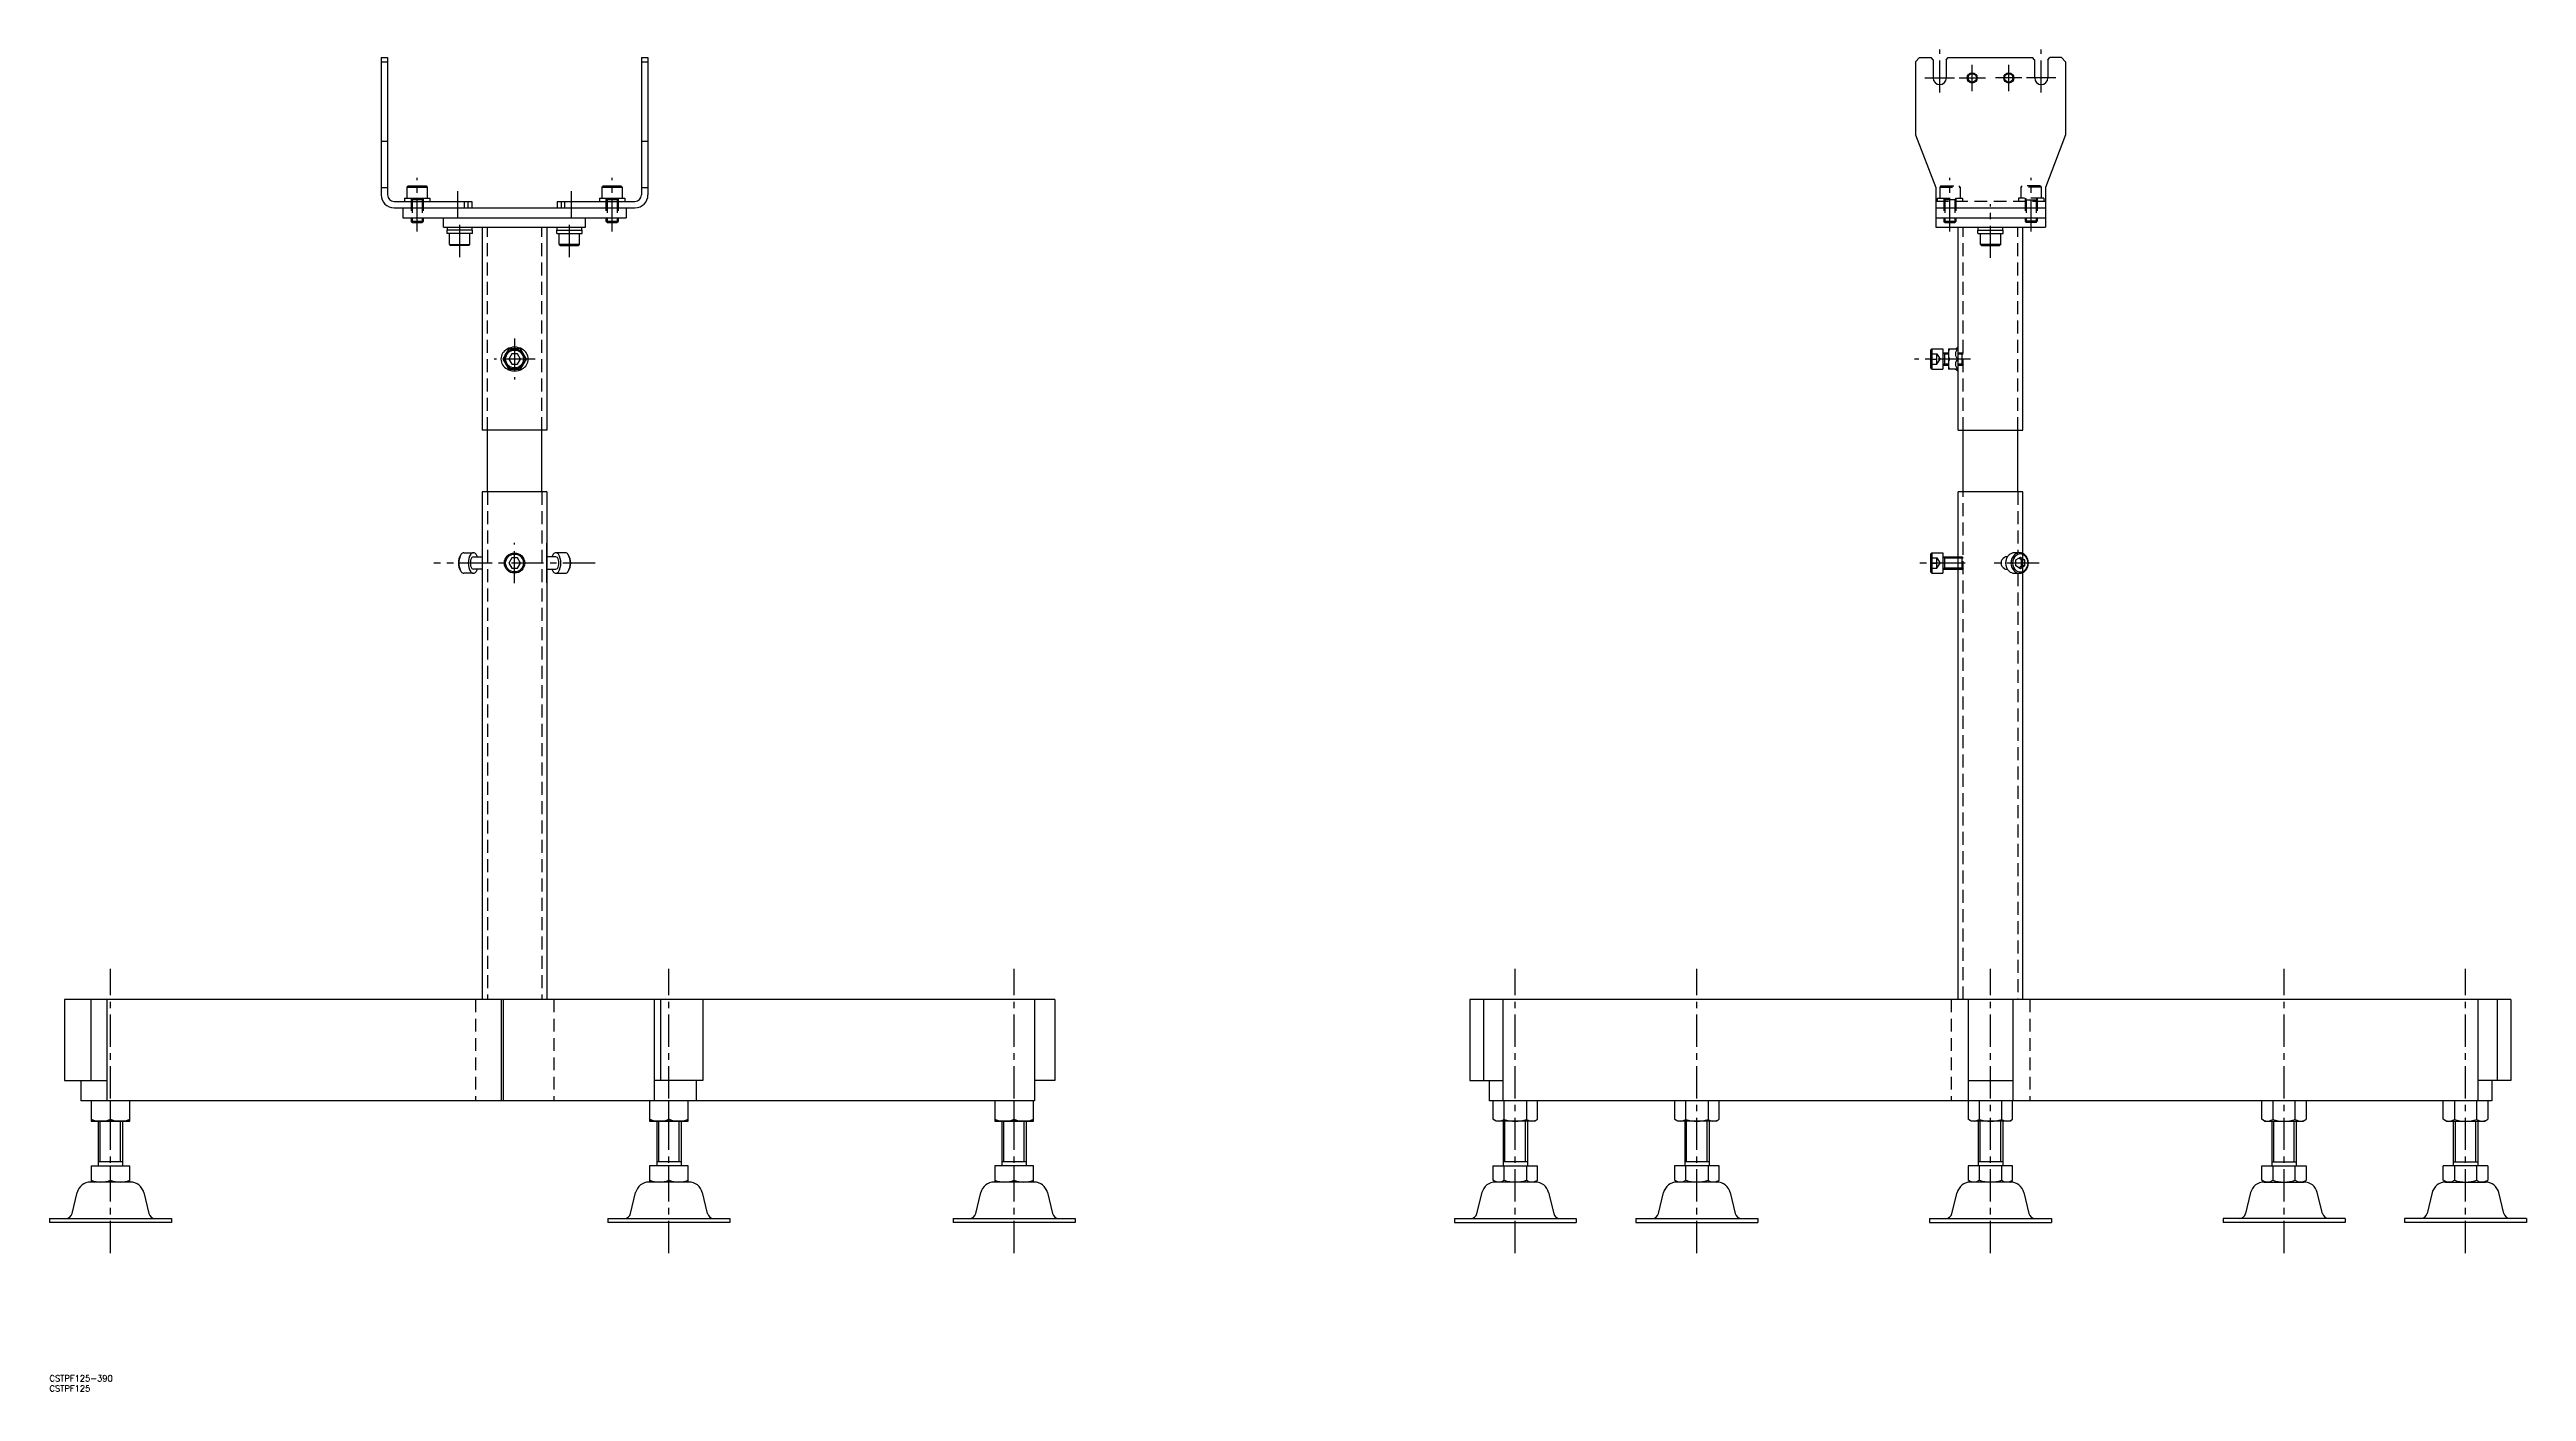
# Model space of a CAD drawing. Extents: x 0 to 1220, y -8 to 1275.
# Drawn here: x 0 to 1220, y -8 to 653 of the extents above; entities that cross this region are included whole.
import ezdxf

# ---------------------------------------------------------------- set-up
doc = ezdxf.new("R2010")
doc.units = 0
doc.header["$LTSCALE"] = 0.5
doc.linetypes.add('CENTER', pattern=[50.8, 31.75, -6.35, 6.35, -6.35])
doc.linetypes.add('DASHED', pattern=[19.05, 12.7, -6.35])
doc.layers.get('0').update_dxf_attribs({"linetype": 'CONTINUOUS'})
doc.layers.add('CENTER', color=1, linetype='CENTER')
doc.styles.get("Standard").update_dxf_attribs({"font": 'txt.shx', "height": 10, "bigfont": 'bigfont.shx'})

# ---------------------------------------------------------------- blocks, each defined once
blk = doc.blocks.new('*U100')
at = {"color": 7, "linetype": 'CONTINUOUS'}
blk.add_text('CSTPF125-390', height=3, dxfattribs=at).set_placement((0, -3))
blk = doc.blocks.new('*U101')
at = {"color": 7, "linetype": 'CONTINUOUS'}
blk.add_text('CSTPF125', height=3, dxfattribs=at).set_placement((0, -8))

msp = doc.modelspace()

# ---------------------------------------------------------------- linework, layer by layer
at = {"color": 7, "linetype": 'CONTINUOUS'}
for p, q in [((163.3, 649.2), (163.3, 581.6)), ((163.3, 649.2), (166.5, 649.2)), ((163.3, 647.2), (166.5, 647.2)), ((166.5, 649.2), (166.5, 581.6)), ((291.5, 649.2), (291.5, 581.6)), ((291.5, 649.2), (294.7, 649.2)), ((291.5, 647.2), (294.7, 647.2)), ((294.7, 649.2), (294.7, 581.6)), ((918.8, 647.2), (920.8, 649.2)), ((918.8, 647.2), (918.8, 611.2)), ((920.8, 649.2), (926.5, 649.2)), ((927.5, 648.2), (926.5, 649.2)), ((927.5, 648.2), (927.5, 639.2)), ((934, 648.2), (935, 649.2)), ((934, 648.2), (934, 639.2)), ((935, 649.2), (976.5, 649.2)), ((977.5, 648.2), (976.5, 649.2)), ((977.5, 648.2), (977.5, 639.2)), ((984, 648.2), (985, 649.2)), ((984, 648.2), (984, 639.2)), ((990.8, 649.2), (985, 649.2)), ((992.8, 647.2), (990.8, 649.2)), ((992.8, 647.2), (992.8, 611.2)), ((918.8, 611.2), (928.8, 585.2)), ((992.8, 611.2), (982.8, 585.2)), ((163.3, 608), (166.5, 608)), ((291.5, 608), (294.7, 608)), ((176.6, 586), (176, 585.4)), ((176.6, 586), (185.4, 586)), ((185.4, 586), (186, 585.4)), ((272.6, 586), (272, 585.4)), ((272.6, 586), (281.4, 586)), ((281.4, 586), (282, 585.4)), ((163.3, 585.2), (166.5, 585.2)), ((169.7, 578.4), (208, 578.4)), ((169.7, 575.2), (288.3, 575.2)), ((174, 575.2), (174, 570.2)), ((174.8, 580), (187.3, 580)), ((174.8, 580), (174.8, 578.4)), ((176, 585.4), (176, 580)), ((176, 585.4), (186, 585.4)), ((186, 585.4), (186, 580)), ((187.3, 580), (187.3, 578.4)), ((206, 578.4), (206, 575.2)), ((208, 578.4), (208, 575.2)), ((250, 578.4), (288.3, 578.4)), ((250, 578.4), (250, 575.2)), ((252, 578.4), (252, 575.2)), ((270.8, 580), (283.3, 580)), ((270.8, 580), (270.8, 578.4)), ((272, 585.4), (272, 580)), ((272, 585.4), (282, 585.4)), ((282, 585.4), (282, 580)), ((283.3, 580), (283.3, 578.4)), ((284, 575.2), (284, 570.2)), ((291.5, 585.2), (294.7, 585.2)), ((928.8, 585.2), (928.8, 565.7)), ((928.8, 575.2), (982.8, 575.2)), ((982.8, 585.2), (982.8, 565.7)), ((174, 570.2), (284, 570.2)), ((178, 570.2), (178, 568.6)), ((178.6, 568), (178, 568.6)), ((178, 568.6), (184, 568.6)), ((178.6, 568), (183.5, 568)), ((184, 568.6), (183.5, 568)), ((184, 570.2), (184, 568.6)), ((194, 565.7), (194, 570.2)), ((194, 565.7), (264, 565.7)), ((208.3, 564.2), (195.8, 564.2)), ((195.8, 562.6), (195.8, 564.2)), ((208.3, 562.6), (195.8, 562.6)), ((195.9, 564.2), (195.9, 565.7)), ((197, 557.2), (197, 562.6)), ((207, 557.2), (207, 562.6)), ((208.1, 564.2), (208.1, 565.7)), ((208.3, 562.6), (208.3, 564.2)), ((213.1, 565.7), (213.1, 465.7)), ((244.9, 565.7), (244.9, 465.7)), ((249.8, 564.2), (262.3, 564.2)), ((249.8, 562.6), (249.8, 564.2)), ((249.8, 562.6), (262.3, 562.6)), ((249.9, 564.2), (249.9, 565.7)), ((251, 557.2), (251, 562.6)), ((261, 557.2), (261, 562.6)), ((262.1, 564.2), (262.1, 565.7)), ((262.3, 562.6), (262.3, 564.2)), ((264, 565.7), (264, 570.2)), ((274, 570.2), (274, 568.6)), ((274.6, 568), (274, 568.6)), ((274, 568.6), (280, 568.6)), ((274.6, 568), (279.5, 568)), ((280, 568.6), (279.5, 568)), ((280, 570.2), (280, 568.6)), ((928.8, 570.2), (982.8, 570.2)), ((928.8, 565.7), (982.8, 565.7)), ((932.8, 570.2), (932.8, 568.6)), ((933.3, 568), (932.8, 568.6)), ((932.8, 568.6), (938.8, 568.6)), ((933.3, 568), (938.2, 568)), ((938.8, 568.6), (938.2, 568)), ((938.8, 570.2), (938.8, 568.6)), ((939.9, 465.7), (939.9, 565.7)), ((949.5, 564.2), (962, 564.2)), ((949.5, 562.6), (949.5, 564.2)), ((949.5, 562.6), (962, 562.6)), ((949.7, 564.2), (949.7, 565.7)), ((950.8, 557.2), (950.8, 562.6)), ((960.8, 557.2), (960.8, 562.6)), ((961.9, 564.2), (961.9, 565.7)), ((962, 562.6), (962, 564.2)), ((971.7, 465.7), (971.7, 565.7)), ((972.8, 570.2), (972.8, 568.6)), ((978.8, 568.6), (972.8, 568.6)), ((972.8, 568.6), (973.3, 568)), ((978.2, 568), (973.3, 568)), ((978.2, 568), (978.8, 568.6)), ((978.8, 570.2), (978.8, 568.6)), ((197, 557.2), (197.6, 556.6)), ((197, 557.2), (207, 557.2)), ((206.4, 556.6), (197.6, 556.6)), ((207, 557.2), (206.4, 556.6)), ((251, 557.2), (251.6, 556.6)), ((261, 557.2), (251, 557.2)), ((251.6, 556.6), (260.4, 556.6)), ((261, 557.2), (260.4, 556.6)), ((950.8, 557.2), (951.4, 556.6)), ((960.8, 557.2), (950.8, 557.2)), ((951.4, 556.6), (960.2, 556.6)), ((960.8, 557.2), (960.2, 556.6)), ((226.1, 505.7), (223.2, 500.7)), ((223.2, 500.7), (226.1, 495.7)), ((231.9, 505.7), (226.1, 505.7)), ((227.6, 503.2), (226.1, 500.7)), ((226.1, 500.7), (227.6, 498.2)), ((230.5, 503.2), (227.6, 503.2)), ((231.9, 500.7), (230.5, 503.2)), ((230.5, 498.2), (231.9, 500.7)), ((234.8, 500.7), (231.9, 505.7)), ((231.9, 495.7), (234.8, 500.7)), ((926.9, 505.7), (926.3, 505.1)), ((926.3, 505.1), (926.3, 496.3)), ((926.9, 505.7), (926.9, 495.7)), ((926.9, 505.7), (932.3, 505.7)), ((932.3, 505.7), (932.3, 495.7)), ((932.3, 503.7), (935.1, 503.7)), ((933.2, 503.7), (933.2, 497.7)), ((935.1, 505.7), (935.1, 495.7)), ((935.1, 505.7), (939.9, 505.7)), ((939.9, 500.7), (935.5, 500.7)), ((938.5, 505.7), (939.9, 506.5)), ((226.1, 495.7), (231.9, 495.7)), ((227.6, 498.2), (230.5, 498.2)), ((926.9, 495.7), (926.3, 496.3)), ((926.9, 495.7), (932.3, 495.7)), ((932.3, 497.7), (935.1, 497.7)), ((939.9, 495.7), (935.1, 495.7)), ((938.5, 495.7), (939.9, 494.9)), ((244.9, 465.7), (213.1, 465.7)), ((215.6, 435.2), (215.6, 465.7)), ((242.5, 435.2), (242.5, 465.7)), ((939.9, 465.7), (971.7, 465.7)), ((942.3, 435.2), (942.3, 465.7)), ((969.2, 435.2), (969.2, 465.7)), ((213.1, 435.2), (213.1, 185.2)), ((244.9, 435.2), (213.1, 435.2)), ((244.9, 435.2), (244.9, 185.2)), ((971.7, 435.2), (939.9, 435.2)), ((939.9, 185.2), (939.9, 435.2)), ((971.7, 185.2), (971.7, 435.2)), ((204, 405.2), (208.6, 405.2)), ((208.7, 403.2), (213.1, 403.2)), ((227.6, 402.7), (226.1, 400.2)), ((230.5, 402.7), (227.6, 402.7)), ((231.9, 400.2), (230.5, 402.7)), ((244.9, 390.4), (244.9, 410)), ((249.3, 403.2), (244.9, 403.2)), ((254, 405.2), (249.4, 405.2)), ((926.9, 405.2), (926.3, 404.6)), ((926.3, 404.6), (926.3, 395.8)), ((926.9, 405.2), (926.9, 395.2)), ((926.9, 405.2), (932.3, 405.2)), ((932.3, 405.2), (932.3, 395.2)), ((932.3, 403.2), (939.9, 403.2)), ((933.2, 403.2), (933.2, 397.2)), ((964, 403.2), (963.7, 403.2)), ((970.2, 405.2), (967.5, 405.2)), ((968.3, 401.7), (970.5, 403.1)), ((971.1, 401.7), (969.7, 402.6)), ((970.5, 403.1), (972.6, 401.7)), ((208.6, 395.2), (204, 395.2)), ((213.1, 397.2), (208.7, 397.2)), ((226.1, 400.2), (227.6, 397.7)), ((227.6, 397.7), (230.5, 397.7)), ((230.5, 397.7), (231.9, 400.2)), ((244.9, 397.2), (249.3, 397.2)), ((249.4, 395.2), (254, 395.2)), ((926.9, 395.2), (926.3, 395.8)), ((926.9, 395.2), (932.3, 395.2)), ((932.3, 397.2), (939.9, 397.2)), ((963.7, 397.2), (964, 397.2)), ((967.5, 395.2), (970.2, 395.2)), ((968.3, 398.8), (968.3, 401.7)), ((970.5, 397.3), (968.3, 398.8)), ((969.7, 397.8), (971.1, 398.8)), ((972.6, 398.8), (970.5, 397.3)), ((972.6, 401.7), (971.1, 401.7)), ((971.1, 398.8), (971.1, 401.7)), ((972.6, 398.8), (971.1, 398.8)), ((972.6, 401.7), (972.6, 398.8)), ((7.4, 185.2), (7.4, 145.2)), ((495, 185.2), (7.4, 185.2)), ((20.3, 185.2), (20.3, 145.2)), ((28.4, 135.2), (28.4, 185.2)), ((222.6, 135.2), (222.6, 185.2)), ((223.5, 135.2), (223.5, 185.2)), ((297.7, 185.2), (297.7, 135.2)), ((300.8, 185.2), (300.8, 145.2)), ((321.7, 185.2), (321.7, 145.2)), ((485, 185.2), (485, 135.2)), ((495, 185.2), (495, 145.2)), ((699.4, 185.2), (699.4, 145.2)), ((1212.1, 185.2), (699.4, 185.2)), ((706.2, 185.2), (706.2, 145.2)), ((715.7, 185.2), (715.7, 135.2)), ((944.8, 185.2), (944.8, 135.2)), ((966.8, 185.2), (966.8, 135.2)), ((1195.8, 185.2), (1195.8, 135.2)), ((1205.3, 185.2), (1205.3, 145.2)), ((1212.1, 185.2), (1212.1, 145.2)), ((7.4, 145.2), (28.4, 145.2)), ((15.4, 145.2), (15.4, 135.2)), ((485, 135.2), (15.4, 135.2)), ((20.5, 135.2), (20.5, 125.2)), ((30, 126.1), (30, 135.2)), ((39.5, 125.2), (39.5, 135.2)), ((295.5, 135.2), (295.5, 125.2)), ((321.7, 145.2), (297.7, 145.2)), ((305, 126.1), (305, 135.2)), ((314.5, 125.2), (314.5, 135.2)), ((318.6, 135.2), (318.6, 145.2)), ((465.5, 135.2), (465.5, 125.2)), ((475, 126.1), (475, 135.2)), ((484.5, 125.2), (484.5, 135.2)), ((495, 145.2), (485, 145.2)), ((699.4, 145.2), (715.7, 145.2)), ((708.9, 145.2), (708.9, 135.2)), ((1202.6, 135.2), (708.9, 135.2)), ((710.8, 135.2), (710.8, 126.1)), ((716.3, 126.1), (716.3, 135.2)), ((727.3, 135.2), (727.3, 126.1)), ((732.8, 126.1), (732.8, 135.2)), ((800.2, 135.2), (800.2, 126.1)), ((805.7, 126.1), (805.7, 135.2)), ((816.7, 135.2), (816.7, 126.1)), ((822.1, 126.1), (822.1, 135.2)), ((944.8, 145.2), (966.8, 145.2)), ((944.8, 135.2), (944.8, 126.1)), ((950.3, 126.1), (950.3, 135.2)), ((961.2, 135.2), (961.2, 126.1)), ((966.7, 126.1), (966.7, 135.2)), ((1089.4, 126.1), (1089.4, 135.2)), ((1094.9, 135.2), (1094.9, 126.1)), ((1105.8, 126.1), (1105.8, 135.2)), ((1111.3, 135.2), (1111.3, 126.1)), ((1178.7, 126.1), (1178.7, 135.2)), ((1184.2, 135.2), (1184.2, 126.1)), ((1195.2, 126.1), (1195.2, 135.2)), ((1212.1, 145.2), (1195.8, 145.2)), ((1200.7, 135.2), (1200.7, 126.1)), ((1202.6, 145.2), (1202.6, 135.2)), ((39.5, 125.2), (20.5, 125.2)), ((20.5, 125.2), (30, 125.2)), ((24, 125.2), (24, 103.2)), ((30, 125.2), (39.5, 125.2)), ((36, 125.2), (36, 103.2)), ((314.5, 125.2), (295.5, 125.2)), ((295.5, 125.2), (305, 125.2)), ((299, 125.2), (299, 103.2)), ((305, 125.2), (314.5, 125.2)), ((311, 125.2), (311, 103.2)), ((484.5, 125.2), (465.5, 125.2)), ((465.5, 125.2), (475, 125.2)), ((469, 125.2), (469, 103.2)), ((475, 125.2), (484.5, 125.2)), ((481, 125.2), (481, 103.2)), ((712.3, 125.2), (710.8, 126.1)), ((731.3, 125.2), (712.3, 125.2)), ((715.8, 125.2), (715.8, 103.2)), ((727.8, 125.2), (727.8, 103.2)), ((731.3, 125.2), (732.8, 126.1)), ((801.7, 125.2), (800.2, 126.1)), ((820.7, 125.2), (801.7, 125.2)), ((805.2, 125.2), (805.2, 103.2)), ((817.2, 125.2), (817.2, 103.2)), ((820.7, 125.2), (822.1, 126.1)), ((946.3, 125.2), (944.8, 126.1)), ((965.3, 125.2), (946.3, 125.2)), ((949.8, 125.2), (949.8, 103.2)), ((961.8, 125.2), (961.8, 103.2)), ((965.3, 125.2), (966.7, 126.1)), ((1090.8, 125.2), (1089.4, 126.1)), ((1090.8, 125.2), (1109.8, 125.2)), ((1094.3, 125.2), (1094.3, 103.2)), ((1106.3, 125.2), (1106.3, 103.2)), ((1109.8, 125.2), (1111.3, 126.1)), ((1180.2, 125.2), (1178.7, 126.1)), ((1180.2, 125.2), (1199.2, 125.2)), ((1183.7, 125.2), (1183.7, 103.2)), ((1195.7, 125.2), (1195.7, 103.2)), ((1199.2, 125.2), (1200.7, 126.1)), ((299, 115.7), (299, 115.7)), ((469, 122), (469, 122)), ((469, 115.7), (469, 115.7)), ((20.5, 103.2), (20.5, 95.2)), ((20.5, 103.2), (39.5, 103.2)), ((36, 105.2), (24, 105.2)), ((30, 96.1), (30, 103.2)), ((39.5, 95.2), (39.5, 103.2)), ((295.5, 103.2), (295.5, 95.2)), ((314.5, 103.2), (295.5, 103.2)), ((311, 105.2), (299, 105.2)), ((305, 96.1), (305, 103.2)), ((314.5, 95.2), (314.5, 103.2)), ((465.5, 103.2), (465.5, 95.2)), ((484.5, 103.2), (465.5, 103.2)), ((481, 105.2), (469, 105.2)), ((475, 96.1), (475, 103.2)), ((484.5, 95.2), (484.5, 103.2)), ((710.8, 103.2), (710.8, 96.1)), ((710.8, 103.2), (732.8, 103.2)), ((727.8, 105.2), (715.8, 105.2)), ((716.3, 96.1), (716.3, 103.2)), ((727.3, 103.2), (727.3, 96.1)), ((732.8, 96.1), (732.8, 103.2)), ((800.2, 103.2), (800.2, 96.1)), ((822.1, 103.2), (800.2, 103.2)), ((817.2, 105.2), (805.2, 105.2)), ((805.7, 96.1), (805.7, 103.2)), ((816.7, 103.2), (816.7, 96.1)), ((822.1, 96.1), (822.1, 103.2)), ((944.8, 103.2), (944.8, 96.1)), ((966.7, 103.2), (944.8, 103.2)), ((961.8, 105.2), (949.8, 105.2)), ((950.3, 96.1), (950.3, 103.2)), ((961.2, 103.2), (961.2, 96.1)), ((966.7, 96.1), (966.7, 103.2)), ((1089.4, 96.1), (1089.4, 103.2)), ((1089.4, 103.2), (1111.3, 103.2)), ((1094.3, 105.2), (1106.3, 105.2)), ((1094.9, 103.2), (1094.9, 96.1)), ((1105.8, 96.1), (1105.8, 103.2)), ((1111.3, 103.2), (1111.3, 96.1)), ((1178.7, 96.1), (1178.7, 103.2)), ((1200.7, 103.2), (1178.7, 103.2)), ((1183.7, 105.2), (1195.7, 105.2)), ((1184.2, 103.2), (1184.2, 96.1)), ((1195.2, 96.1), (1195.2, 103.2)), ((1200.7, 103.2), (1200.7, 96.1)), ((11.1, 79.7), (13.6, 90)), ((39.8, 95.2), (20.2, 95.2)), ((46.4, 90), (48.9, 79.7)), ((286.1, 79.7), (288.6, 90)), ((314.8, 95.2), (295.2, 95.2)), ((321.4, 90), (323.9, 79.7)), ((456.1, 79.7), (458.6, 90)), ((484.8, 95.2), (465.2, 95.2)), ((491.4, 90), (493.9, 79.7)), ((702.9, 79.7), (705.4, 90)), ((712.3, 95.2), (710.8, 96.1)), ((731.6, 95.2), (712, 95.2)), ((731.3, 95.2), (732.8, 96.1)), ((738.2, 90), (740.7, 79.7)), ((792.3, 79.7), (794.8, 90)), ((801.7, 95.2), (800.2, 96.1)), ((821, 95.2), (801.4, 95.2)), ((820.7, 95.2), (822.1, 96.1)), ((827.6, 90), (830.1, 79.7)), ((936.8, 79.7), (939.4, 90)), ((946.3, 95.2), (944.8, 96.1)), ((965.6, 95.2), (946, 95.2)), ((965.3, 95.2), (966.7, 96.1)), ((972.2, 90), (974.7, 79.7)), ((1083.9, 90), (1081.4, 79.7)), ((1090.8, 95.2), (1089.4, 96.1)), ((1090.5, 95.2), (1110.1, 95.2)), ((1109.8, 95.2), (1111.3, 96.1)), ((1119.2, 79.7), (1116.7, 90)), ((1173.3, 90), (1170.8, 79.7)), ((1180.2, 95.2), (1178.7, 96.1)), ((1179.9, 95.2), (1199.5, 95.2)), ((1199.2, 95.2), (1200.7, 96.1)), ((1208.6, 79.7), (1206.1, 90)), ((0, 77.2), (60, 77.2)), ((0, 77.2), (0, 75.2)), ((60, 75.2), (0, 75.2)), ((60, 77.2), (60, 75.2)), ((275, 77.2), (335, 77.2)), ((275, 77.2), (275, 75.2)), ((335, 75.2), (275, 75.2)), ((335, 77.2), (335, 75.2)), ((445, 77.2), (505, 77.2)), ((445, 77.2), (445, 75.2)), ((505, 75.2), (445, 75.2)), ((505, 77.2), (505, 75.2)), ((691.8, 77.2), (751.8, 77.2)), ((691.8, 77.2), (691.8, 75.2)), ((691.8, 75.2), (751.8, 75.2)), ((751.8, 77.2), (751.8, 75.2)), ((781.2, 77.2), (841.2, 77.2)), ((781.2, 77.2), (781.2, 75.2)), ((781.2, 75.2), (841.2, 75.2)), ((841.2, 77.2), (841.2, 75.2)), ((925.8, 77.2), (985.8, 77.2)), ((925.8, 77.2), (925.8, 75.2)), ((925.8, 75.2), (985.8, 75.2)), ((985.8, 77.2), (985.8, 75.2)), ((1130.4, 77.2), (1070.4, 77.2)), ((1070.4, 77.2), (1070.4, 75.2)), ((1130.4, 75.2), (1070.4, 75.2)), ((1130.4, 77.2), (1130.4, 75.2)), ((1219.7, 77.2), (1159.7, 77.2)), ((1159.7, 77.2), (1159.7, 75.2)), ((1219.7, 75.2), (1159.7, 75.2)), ((1219.7, 77.2), (1219.7, 75.2))]:
    msp.add_line(p, q, dxfattribs=at)
at = {"color": 3, "linetype": 'DASHED'}
for p, q in [((931.4, 586), (930.8, 585.4)), ((931.4, 586), (940.2, 586)), ((940.2, 586), (940.8, 585.4)), ((971.4, 586), (970.8, 585.4)), ((980.2, 586), (971.4, 586)), ((980.2, 586), (980.8, 585.4)), ((178, 580), (178, 570.2)), ((178, 580), (178.6, 579.1)), ((184, 579.1), (178, 579.1)), ((178.6, 579.1), (178.6, 570.2)), ((184, 580), (183.5, 579.1)), ((183.5, 579.1), (183.5, 570.2)), ((184, 580), (184, 570.2)), ((204.3, 575.2), (204.3, 578.4)), ((253.8, 575.2), (253.8, 578.4)), ((274, 580), (274, 570.2)), ((274, 580), (274.6, 579.1)), ((280, 579.1), (274, 579.1)), ((274.6, 579.1), (274.6, 570.2)), ((280, 580), (279.5, 579.1)), ((279.5, 579.1), (279.5, 570.2)), ((280, 580), (280, 570.2)), ((982.8, 578.4), (928.8, 578.4)), ((929.5, 580), (942, 580)), ((929.5, 580), (929.5, 578.4)), ((930.8, 585.4), (930.8, 580)), ((930.8, 585.4), (940.8, 585.4)), ((932.8, 580), (932.8, 570.2)), ((932.8, 580), (933.3, 579.1)), ((938.8, 579.1), (932.8, 579.1)), ((933.3, 579.1), (933.3, 570.2)), ((938.8, 580), (938.2, 579.1)), ((938.2, 579.1), (938.2, 570.2)), ((938.8, 580), (938.8, 570.2)), ((940.8, 585.4), (940.8, 580)), ((942, 580), (942, 578.4)), ((982, 580), (969.5, 580)), ((969.5, 580), (969.5, 578.4)), ((970.8, 585.4), (970.8, 580)), ((980.8, 585.4), (970.8, 585.4)), ((972.8, 580), (972.8, 570.2)), ((972.8, 580), (973.3, 579.1)), ((972.8, 579.1), (978.8, 579.1)), ((973.3, 579.1), (973.3, 570.2)), ((978.8, 580), (978.2, 579.1)), ((978.2, 579.1), (978.2, 570.2)), ((978.8, 580), (978.8, 570.2)), ((980.8, 585.4), (980.8, 580)), ((982, 580), (982, 578.4)), ((215.6, 465.7), (215.6, 565.7)), ((242.5, 465.7), (242.5, 565.7)), ((942.3, 465.7), (942.3, 565.7)), ((969.2, 465.7), (969.2, 565.7)), ((926.3, 503.2), (929.3, 503.2)), ((926.3, 500.7), (929.3, 500.7)), ((929.3, 503.2), (931, 500.7)), ((929.3, 498.2), (929.3, 503.2)), ((929.3, 498.2), (931, 500.7)), ((939.9, 503.7), (941.8, 503.7)), ((939.9, 503.2), (942.3, 503.2)), ((941.8, 497.7), (941.8, 503.7)), ((942.3, 503.2), (941.8, 503.7)), ((926.3, 498.2), (929.3, 498.2)), ((939.9, 498.3), (942.3, 498.3)), ((939.9, 497.7), (941.8, 497.7)), ((942.3, 498.3), (941.8, 497.7)), ((215.6, 435.2), (215.6, 185.2)), ((242.5, 435.2), (242.5, 185.2)), ((942.3, 185.2), (942.3, 435.2)), ((969.2, 435.2), (969.2, 405.2)), ((926.3, 402.7), (929.3, 402.7)), ((929.3, 402.7), (931, 400.2)), ((929.3, 397.7), (929.3, 402.7)), ((939.9, 403.2), (941.8, 403.2)), ((939.9, 402.7), (942.3, 402.7)), ((941.8, 397.2), (941.8, 403.2)), ((942.3, 402.7), (941.8, 403.2)), ((926.3, 400.2), (929.3, 400.2)), ((926.3, 397.7), (929.3, 397.7)), ((929.3, 397.7), (931, 400.2)), ((939.9, 397.8), (942.3, 397.8)), ((939.9, 397.2), (941.8, 397.2)), ((942.3, 397.8), (941.8, 397.2)), ((969.2, 395.2), (969.2, 185.2)), ((209.7, 185.2), (209.7, 135.2)), ((248.4, 185.2), (248.4, 135.2)), ((936.4, 185.2), (936.4, 135.2)), ((975.1, 185.2), (975.1, 135.2))]:
    msp.add_line(p, q, dxfattribs=at)
at = {"color": 3, "linetype": 'CONTINUOUS'}
for p, q in [((178.6, 570.2), (178.6, 568)), ((183.5, 570.2), (183.5, 568)), ((274.6, 570.2), (274.6, 568)), ((279.5, 570.2), (279.5, 568)), ((933.3, 570.2), (933.3, 568)), ((938.2, 570.2), (938.2, 568)), ((973.3, 570.2), (973.3, 568)), ((978.2, 570.2), (978.2, 568)), ((932.3, 503.7), (933.2, 503.2)), ((933.2, 503.2), (935.1, 503.2)), ((932.3, 497.7), (933.2, 498.3)), ((933.2, 498.3), (935.1, 498.3)), ((932.3, 403.2), (933.2, 402.7)), ((933.2, 402.7), (939.9, 402.7)), ((932.3, 397.2), (933.2, 397.8)), ((933.2, 397.8), (939.9, 397.8)), ((24.9, 105.2), (24.9, 125.2)), ((35, 105.2), (35, 125.2)), ((300, 105.2), (300, 125.2)), ((310.1, 105.2), (310.1, 125.2)), ((469.9, 105.2), (469.9, 125.2)), ((480, 105.2), (480, 125.2)), ((716.7, 105.2), (716.7, 125.2)), ((726.8, 105.2), (726.8, 125.2)), ((806.1, 105.2), (806.1, 125.2)), ((816.2, 105.2), (816.2, 125.2)), ((950.7, 105.2), (950.7, 125.2)), ((960.8, 105.2), (960.8, 125.2)), ((1095.3, 105.2), (1095.3, 125.2)), ((1105.4, 105.2), (1105.4, 125.2)), ((1184.7, 105.2), (1184.7, 125.2)), ((1194.8, 105.2), (1194.8, 125.2))]:
    msp.add_line(p, q, dxfattribs=at)
for centre in [(946.8, 639.2), (964.8, 639.2)]:
    msp.add_circle(centre, 2.5, dxfattribs=at)
at = {"color": 7, "linetype": 'CONTINUOUS'}
for centre, radius in [((946.8, 639.2), 2.07), ((964.8, 639.2), 2.07), ((229, 500.7), 5), ((229, 500.7), 4.4), ((229, 400.2), 5), ((229, 400.2), 4.4)]:
    msp.add_circle(centre, radius, dxfattribs=at)
for centre, radius, start, end in [((930.8, 639.2), 3.25, 180, 0), ((980.8, 639.2), 3.25, 180, 0), ((169.7, 581.6), 6.4, 180, 270), ((169.7, 581.6), 3.2, 180, 270), ((288.3, 581.6), 3.2, 270, 0), ((288.3, 581.6), 6.4, 270, 0), ((227.7, 500.7), 5.41, 116.4678, 243.5322), ((229, 499.2), 7.35, 59.5267, 120.4733), ((230.3, 500.7), 5.41, 296.4678, 63.5322), ((942.3, 503.2), 7.22, 159.7438, 200.2562), ((942.3, 498.2), 7.22, 159.7438, 200.2562), ((941.5, 503.2), 3, 123.6257, 236.3743), ((941.5, 498.2), 3, 123.6257, 236.3743), ((229, 502.2), 7.32, 239.3643, 300.6357), ((208.7, 400.2), 7.38, 148.5055, 211.4945), ((209.9, 400.2), 8.39, 148.5055, 211.4945), ((203.5, 403.2), 1.41, 132.1122, 142.1031), ((204, 403.6), 1.6, 90, 142.1031), ((214.6, 400.2), 8.42, 148.6801, 211.3199), ((212.5, 400.2), 5.33, 149.6572, 210.3428), ((208.7, 403.6), 1.6, 38.3104, 142.3243), ((208.7, 402.1), 1.12, 90, 133.6045), ((202.9, 400.2), 8.36, 21.0342, 31.7093), ((255.2, 400.2), 8.36, 148.2907, 158.9658), ((249.3, 403.6), 1.6, 37.6757, 141.6896), ((249.3, 402.1), 1.12, 46.3955, 90), ((245.5, 400.2), 5.33, 329.6572, 30.3428), ((243.4, 400.2), 8.42, 328.6801, 31.3199), ((254, 403.6), 1.6, 37.8969, 90), ((248.1, 400.2), 8.39, 328.5055, 31.4945), ((254.5, 403.2), 1.41, 37.8969, 47.8878), ((249.3, 400.2), 7.38, 328.5055, 31.4945), ((964.1, 400.2), 3.12, 117.7119, 242.2881), ((963.7, 400.7), 2.53, 90, 115.0585), ((968.6, 400.2), 5.43, 132.5395, 227.4605), ((967.5, 401.4), 3.81, 90, 132.4964), ((971.3, 400.2), 5.43, 132.5395, 227.4605), ((971.4, 400.2), 4.78, 129.5549, 230.4451), ((970.2, 401.4), 3.81, 47.5036, 132.4964), ((970.5, 401.3), 3.36, 48.4941, 131.5059), ((969.5, 400.2), 4.78, 309.5549, 50.4451), ((969.1, 400.2), 5.43, 312.5395, 47.4605), ((203.5, 397.2), 1.41, 217.8969, 227.8878), ((204, 396.8), 1.6, 217.8969, 270), ((208.7, 396.8), 1.6, 217.6757, 321.6896), ((208.7, 398.3), 1.12, 226.3955, 270), ((202.9, 400.2), 8.36, 328.2907, 338.9658), ((255.2, 400.2), 8.36, 201.0342, 211.7093), ((249.3, 396.8), 1.6, 218.3104, 322.3243), ((249.3, 398.3), 1.12, 270, 313.6045), ((254, 396.8), 1.6, 270, 322.1031), ((254.5, 397.2), 1.41, 312.1122, 322.1031), ((963.7, 399.7), 2.53, 244.9415, 270), ((967.5, 399), 3.81, 227.5036, 270), ((970.2, 399), 3.81, 227.5036, 312.4964), ((970.5, 399.2), 3.36, 224.586, 315.414), ((25.3, 138.2), 13, 248.5646, 291.4354), ((34.8, 138.2), 13, 248.5646, 291.4354), ((300.3, 138.2), 13, 248.5646, 291.4354), ((309.8, 138.2), 13, 248.5646, 291.4354), ((470.3, 138.2), 13, 248.5646, 291.4354), ((479.8, 138.2), 13, 248.5646, 291.4354), ((713.6, 130.1), 4.86, 244.3842, 304.3842), ((721.8, 143.4), 18.2, 252.412, 287.588), ((730, 130.1), 4.86, 235.6158, 295.6158), ((803, 130.1), 4.86, 244.3842, 304.3842), ((811.2, 143.4), 18.2, 252.412, 287.588), ((819.4, 130.1), 4.86, 235.6158, 295.6158), ((947.5, 130.1), 4.86, 244.3842, 304.3842), ((955.8, 143.4), 18.2, 252.412, 287.588), ((964, 130.1), 4.86, 235.6158, 295.6158), ((1092.1, 130.1), 4.86, 244.3842, 304.3842), ((1100.3, 143.4), 18.2, 252.412, 287.588), ((1108.6, 130.1), 4.86, 235.6158, 295.6158), ((1181.5, 130.1), 4.86, 244.3842, 304.3842), ((1189.7, 143.4), 18.2, 252.412, 287.588), ((1197.9, 130.1), 4.86, 235.6158, 295.6158), ((20.2, 88.4), 6.8, 90, 166.414), ((25.3, 108.2), 13, 248.5646, 291.4354), ((34.8, 108.2), 13, 248.5646, 291.4354), ((39.8, 88.4), 6.8, 13.586, 90), ((295.2, 88.4), 6.8, 90, 166.414), ((300.3, 108.2), 13, 248.5646, 291.4354), ((309.8, 108.2), 13, 248.5646, 291.4354), ((314.8, 88.4), 6.8, 13.586, 90), ((465.2, 88.4), 6.8, 90, 166.414), ((470.3, 108.2), 13, 248.5646, 291.4354), ((479.8, 108.2), 13, 248.5646, 291.4354), ((484.8, 88.4), 6.8, 13.586, 90), ((712, 88.4), 6.8, 90, 166.414), ((713.6, 100.1), 4.86, 244.3842, 304.3842), ((721.8, 113.4), 18.2, 252.412, 287.588), ((730, 100.1), 4.86, 235.6158, 295.6158), ((731.6, 88.4), 6.8, 13.586, 90), ((801.4, 88.4), 6.8, 90, 166.414), ((803, 100.1), 4.86, 244.3842, 304.3842), ((811.2, 113.4), 18.2, 252.412, 287.588), ((819.4, 100.1), 4.86, 235.6158, 295.6158), ((821, 88.4), 6.8, 13.586, 90), ((946, 88.4), 6.8, 90, 166.414), ((947.5, 100.1), 4.86, 244.3842, 304.3842), ((955.8, 113.4), 18.2, 252.412, 287.588), ((964, 100.1), 4.86, 235.6158, 295.6158), ((965.6, 88.4), 6.8, 13.586, 90), ((1090.5, 88.4), 6.8, 90, 166.414), ((1092.1, 100.1), 4.86, 244.3842, 304.3842), ((1100.3, 113.4), 18.2, 252.412, 287.588), ((1108.6, 100.1), 4.86, 235.6158, 295.6158), ((1110.1, 88.4), 6.8, 13.586, 90), ((1179.9, 88.4), 6.8, 90, 166.414), ((1181.5, 100.1), 4.86, 244.3842, 304.3842), ((1189.7, 113.4), 18.2, 252.412, 287.588), ((1197.9, 100.1), 4.86, 235.6158, 295.6158), ((1199.5, 88.4), 6.8, 13.586, 90), ((8, 80.4), 3.2, 270, 346.414), ((52, 80.4), 3.2, 193.586, 270), ((283, 80.4), 3.2, 270, 346.414), ((327.1, 80.4), 3.2, 193.586, 270), ((453, 80.4), 3.2, 270, 346.414), ((497, 80.4), 3.2, 193.586, 270), ((699.8, 80.4), 3.2, 270, 346.414), ((743.8, 80.4), 3.2, 193.586, 270), ((789.2, 80.4), 3.2, 270, 346.414), ((833.2, 80.4), 3.2, 193.586, 270), ((933.7, 80.4), 3.2, 270, 346.414), ((977.8, 80.4), 3.2, 193.586, 270), ((1078.3, 80.4), 3.2, 270, 346.414), ((1122.4, 80.4), 3.2, 193.586, 270), ((1167.7, 80.4), 3.2, 270, 346.414), ((1211.7, 80.4), 3.2, 193.586, 270)]:
    msp.add_arc(centre, radius, start, end, dxfattribs=at)
at = {"layer": 'CENTER', "color": 1, "linetype": 'CENTER'}
for p, q in [((930.8, 632), (930.8, 653.2)), ((980.8, 632), (980.8, 653.2)), ((923.5, 639.2), (938, 639.2)), ((940.3, 639.2), (953.3, 639.2)), ((946.8, 632.7), (946.8, 645.7)), ((971.3, 639.2), (958.3, 639.2)), ((964.8, 632.7), (964.8, 645.7)), ((988, 639.2), (973.5, 639.2)), ((181, 563.5), (181, 590)), ((277, 563.5), (277, 590)), ((935.8, 563.5), (935.8, 590)), ((975.8, 563.5), (975.8, 590)), ((201, 570.2), (201, 583.4)), ((257, 570.2), (257, 583.4)), ((955.8, 550.5), (955.8, 577)), ((202, 550.9), (202, 570.2)), ((256, 550.9), (256, 570.2)), ((239.1, 500.7), (219, 500.7)), ((229, 510.8), (229, 490.6)), ((945.9, 500.7), (918.4, 500.7)), ((229, 390.2), (229, 410.2)), ((268.7, 400.2), (189.3, 400.2)), ((943.3, 400.2), (920.8, 400.2)), ((979.7, 400.2), (957.6, 400.2)), ((30, 60.2), (30, 200.2)), ((305, 60.2), (305, 200.2)), ((475, 60.2), (475, 200.2)), ((721.8, 60.2), (721.8, 200.2)), ((811.2, 60.2), (811.2, 200.2)), ((955.8, 60.2), (955.8, 200.2)), ((1100.4, 60.2), (1100.4, 200.2)), ((1189.7, 60.2), (1189.7, 200.2))]:
    msp.add_line(p, q, dxfattribs=at)

# ---------------------------------------------------------------- block references
at = {"color": 7, "linetype": 'CONTINUOUS'}
for name in ['*U100', '*U101']:
    msp.add_blockref(name, (0, 0), dxfattribs=at)

doc.saveas('drawing.dxf')
